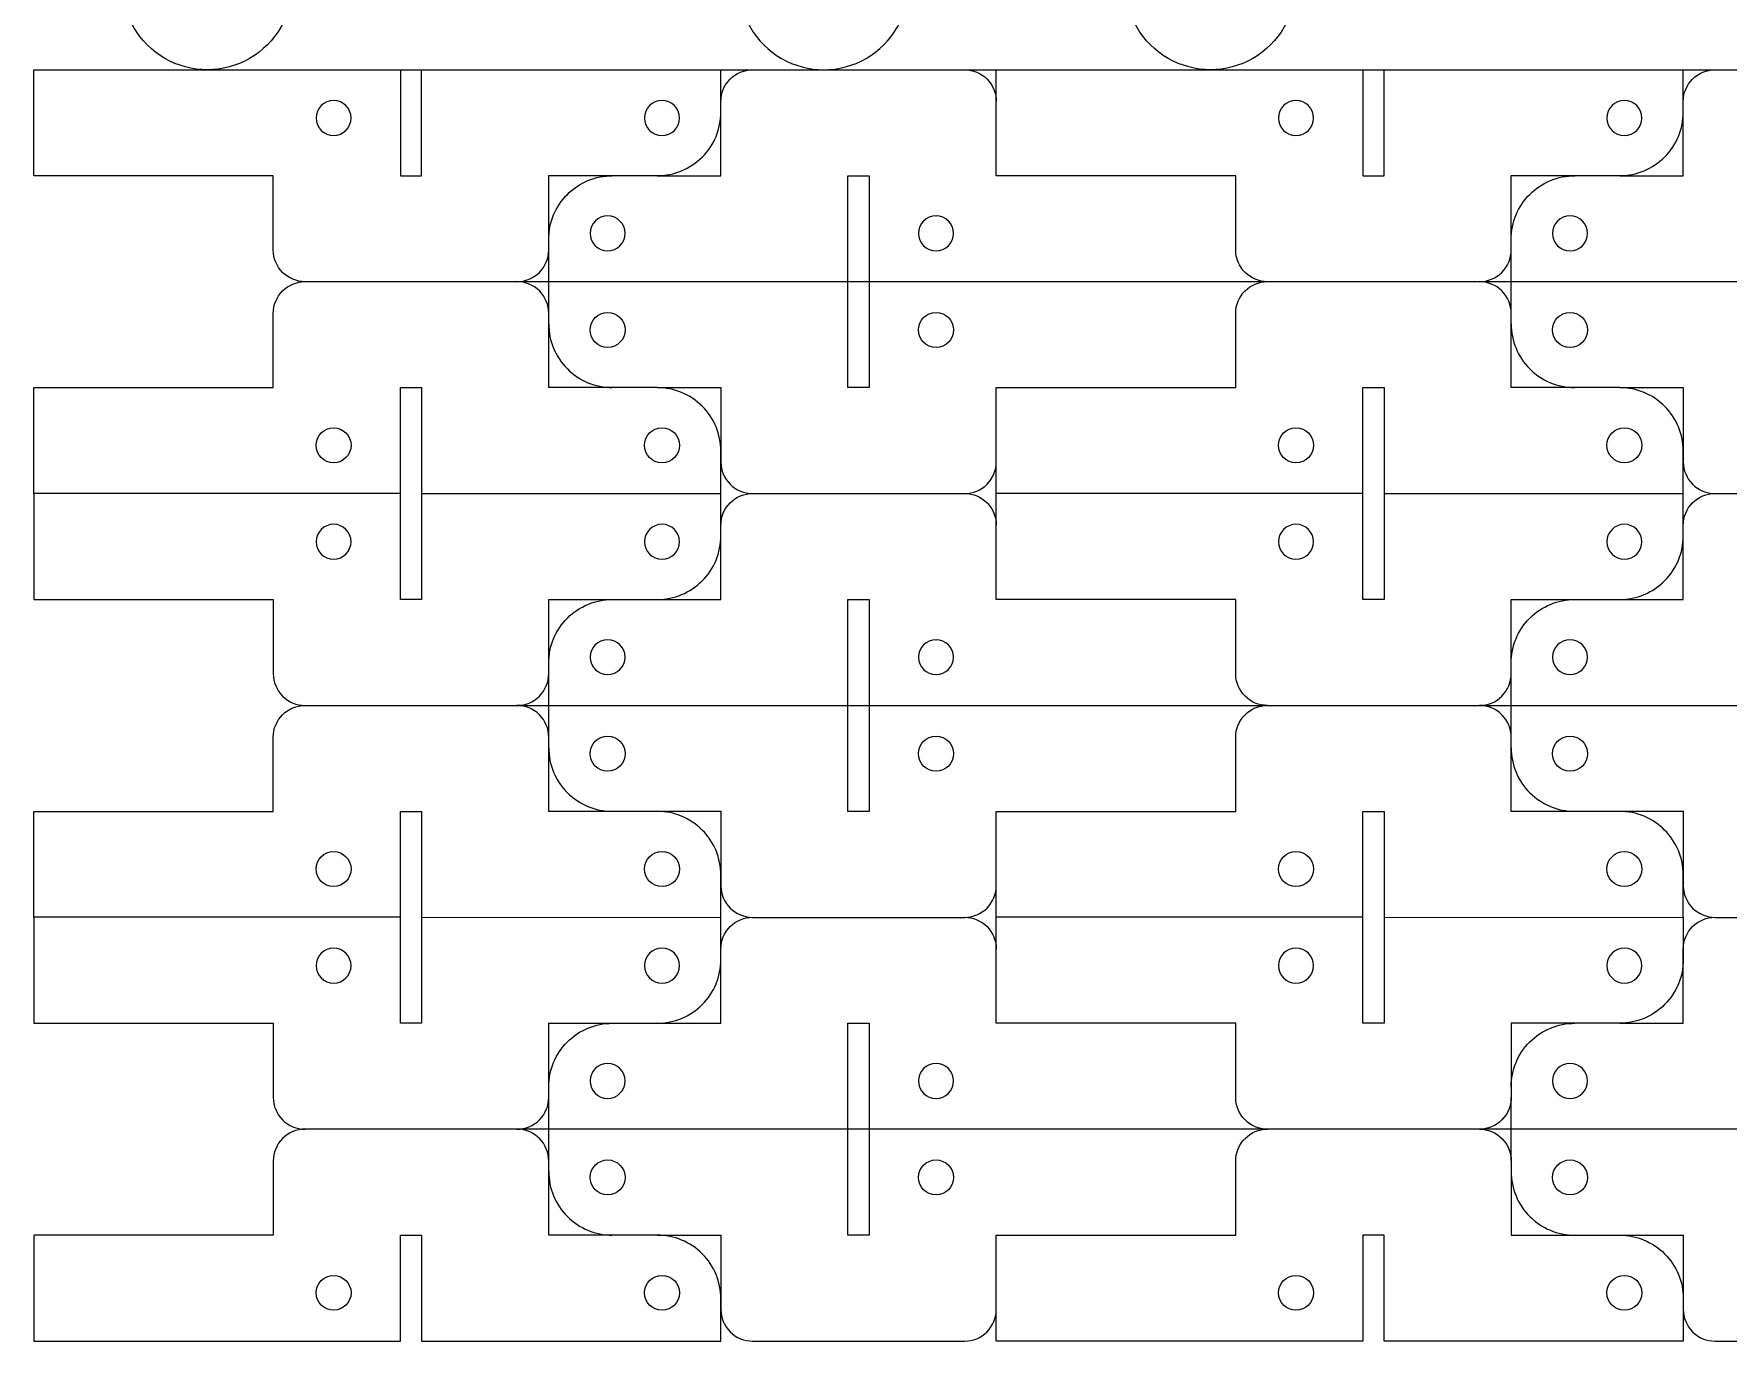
# Model space of a CAD drawing. Header units: millimetres. Extents: x -300 to 287, y -145 to 141.
# Drawn here: x -298 to -138.1, y -145 to -21.6 of the extents above; entities that cross this region are included whole.
import ezdxf

# ---------------------------------------------------------------- set-up
doc = ezdxf.new("R2010")
doc.units = ezdxf.units.MM
doc.header["$MEASUREMENT"] = 0
doc.layers.add('Layer 1', color=7, linetype='Continuous')

msp = doc.modelspace()

# ---------------------------------------------------------------- linework, layer by layer
at = {"layer": 'Layer 1', "lineweight": 9}
for points in [[(-275.382, -41.9623), (-275.382, -34.9623), (-297.9755, -34.9623), (-297.9755, -24.9659), (244.0537, -24.9595)], [(-263.382, -24.9623), (-263.382, -34.9596), (-261.382, -34.9596), (-261.382, -24.9621)], [(-233.1374, -28.9569), (-233.1374, -24.9592)], [(-184.5438, -41.9623), (-184.5438, -34.9623), (-184.5438, -34.9595), (-207.1373, -34.9595), (-207.1373, -34.9623), (-207.1373, -24.9659)], [(-172.5438, -24.9623), (-172.5438, -34.9596), (-170.5438, -34.9596), (-170.5438, -24.9621)], [(-142.2992, -28.9569), (-142.2992, -24.9592)], [(-239.1374, -34.9649), (-233.1373, -34.9649), (-233.1373, -27.9595)], [(-249.382, -41.9623), (-249.382, -34.9569), (-239.1374, -34.9569)], [(-219.1373, -44.9595), (-219.1373, -44.9613), (-219.1373, -54.9586), (-221.1373, -54.9586), (-221.1373, -44.9611), (-221.1373, -44.9597), (-221.1373, -34.9622), (-219.1373, -34.9622), (-219.1373, -44.9595)], [(-158.5438, -41.9623), (-158.5438, -34.9569), (-148.2992, -34.9569)], [(-272.382, -44.9585), (269.6472, -44.9585)], [(-252.382, -44.9585), (-252.382, -44.9623)], [(-181.5438, -44.9585), (-181.5438, -44.9623)], [(-161.5438, -44.9585), (-161.5438, -44.9623)], [(-261.382, -64.9583), (-261.382, -74.9558), (-263.382, -74.9558), (-263.382, -64.9585), (-297.9755, -64.9549), (-297.9755, -54.9585), (-275.382, -54.9585), (-275.382, -47.9585)], [(-239.1374, -54.9639), (-249.382, -54.9639), (-249.382, -47.9585)], [(-170.5438, -64.9583), (-170.5438, -74.9558), (-172.5438, -74.9558), (-172.5438, -64.9585), (-207.1373, -64.9549), (-207.1373, -54.9585), (-207.1373, -54.9613), (-184.5438, -54.9613), (-184.5438, -54.9585), (-184.5438, -47.9585)], [(-148.2992, -54.9639), (-158.5438, -54.9639), (-158.5438, -47.9585)], [(-263.382, -64.9585), (-263.382, -54.9612), (-261.382, -54.9612), (-261.382, -64.9587), (-233.1374, -64.9616), (-233.1374, -60.9639)], [(-239.1374, -54.9559), (-233.1373, -54.9559), (-233.1373, -61.9613)], [(-172.5438, -64.9585), (-172.5438, -54.9612), (-170.5438, -54.9612), (-170.5438, -64.9587), (-142.2992, -64.9616), (-142.2992, -60.9639)], [(-148.2992, -54.9559), (-142.2991, -54.9559), (-142.2991, -61.9613)], [(-297.9755, -64.9621), (-297.9755, -74.9585), (-275.382, -74.9585), (-275.382, -81.9585)], [(-233.1374, -68.9531), (-233.1374, -64.9554)], [(-230.1373, -64.9613), (-210.1373, -64.9613)], [(-184.5438, -81.9585), (-184.5438, -74.9585), (-184.5438, -74.9557), (-207.1373, -74.9557), (-207.1373, -74.9585), (-207.1373, -64.9621)], [(-142.2992, -68.9531), (-142.2992, -64.9554)], [(-139.2991, -64.9613), (-119.2991, -64.9613)], [(-239.1374, -74.9611), (-233.1373, -74.9611), (-233.1373, -67.9557)], [(-249.382, -81.9585), (-249.382, -74.9531), (-239.1374, -74.9531)], [(-219.1373, -84.9557), (-219.1373, -84.9575), (-219.1373, -94.9548), (-221.1373, -94.9548), (-221.1373, -84.9573), (-221.1373, -84.9559), (-221.1373, -74.9584), (-219.1373, -74.9584), (-219.1373, -84.9557)], [(-158.5438, -81.9585), (-158.5438, -74.9531), (-148.2992, -74.9531)], [(-272.382, -84.9547), (269.6472, -84.9547)], [(-252.382, -84.9547), (-252.382, -84.9585)], [(-181.5438, -84.9547), (-181.5438, -84.9585)], [(-161.5438, -84.9547), (-161.5438, -84.9585)], [(-261.382, -104.9545), (-261.382, -114.952), (-263.382, -114.952), (-263.382, -104.9547), (-297.9755, -104.9511), (-297.9755, -94.9547), (-275.382, -94.9547), (-275.382, -87.9547)], [(-239.1374, -94.9601), (-249.382, -94.9601), (-249.382, -87.9547)], [(-170.5438, -104.9545), (-170.5438, -114.952), (-172.5438, -114.952), (-172.5438, -104.9547), (-207.1373, -104.9511), (-207.1373, -94.9547), (-207.1373, -94.9575), (-184.5438, -94.9575), (-184.5438, -94.9547), (-184.5438, -87.9547)], [(-148.2992, -94.9601), (-158.5438, -94.9601), (-158.5438, -87.9547)], [(-263.382, -104.9547), (-263.382, -94.9574), (-261.382, -94.9574), (-261.382, -104.9549), (-233.1374, -104.9578), (-233.1374, -100.9601)], [(-239.1374, -94.9521), (-233.1373, -94.9521), (-233.1373, -101.9575)], [(-172.5438, -104.9547), (-172.5438, -94.9574), (-170.5438, -94.9574), (-170.5438, -104.9549), (-142.2992, -104.9578), (-142.2992, -100.9601)], [(-148.2992, -94.9521), (-142.2991, -94.9521), (-142.2991, -101.9575)], [(-297.9755, -104.9583), (-297.9755, -114.9547), (-275.382, -114.9547), (-275.382, -121.9547)], [(-233.1374, -108.9493), (-233.1374, -104.9516)], [(-230.1373, -104.9575), (-210.1373, -104.9575)], [(-184.5438, -121.9547), (-184.5438, -114.9547), (-184.5438, -114.9519), (-207.1373, -114.9519), (-207.1373, -114.9547), (-207.1373, -104.9583)], [(-142.2992, -104.9516), (-142.2992, -108.9493)], [(-139.2991, -104.9575), (-119.2991, -104.9575)], [(-239.1374, -114.9573), (-233.1373, -114.9573), (-233.1373, -107.9519)], [(-249.382, -121.9547), (-249.382, -114.9493), (-239.1374, -114.9493)], [(-219.1373, -124.9519), (-219.1373, -124.9537), (-219.1373, -134.951), (-221.1373, -134.951), (-221.1373, -124.9535), (-221.1373, -124.9521), (-221.1373, -114.9546), (-219.1373, -114.9546), (-219.1373, -124.9519)], [(-148.2992, -114.9493), (-158.5438, -114.9493), (-158.5438, -121.9547)], [(269.6472, -124.9509), (-272.382, -124.9509)], [(-252.382, -124.9509), (-252.382, -124.9547)], [(-181.5438, -124.9509), (-181.5438, -124.9547)], [(-161.5438, -124.9547), (-161.5438, -124.9509)], [(-275.382, -127.9509), (-275.382, -134.9509), (-297.9755, -134.9509), (-297.9755, -144.9473), (-263.382, -144.9509), (-263.382, -134.9536), (-261.382, -134.9536), (-261.382, -144.9511), (-233.1374, -144.954), (-233.1374, -140.9563)], [(-239.1374, -134.9563), (-249.382, -134.9563), (-249.382, -127.9509)], [(-142.2992, -140.9563), (-142.2992, -144.954), (-170.5438, -144.9511), (-170.5438, -134.9536), (-172.5438, -134.9536), (-172.5438, -144.9509), (-207.1373, -144.9473), (-207.1373, -134.9509), (-207.1373, -134.9537), (-184.5438, -134.9537), (-184.5438, -134.9509), (-184.5438, -127.9509)], [(-158.5438, -127.9509), (-158.5438, -134.9563), (-148.2992, -134.9563)], [(-239.1374, -134.9483), (-233.1373, -134.9483), (-233.1373, -141.9537)], [(-148.2992, -134.9483), (-142.2991, -134.9483), (-142.2991, -141.9537)], [(-230.1373, -144.9537), (-210.1373, -144.9537)], [(-139.2991, -144.9537), (-119.2991, -144.9537)]]:
    msp.add_lwpolyline(points, dxfattribs=at)
at = {"layer": 'Layer 1', "color": 240, "lineweight": 9}
for points in [[(-148.2992, -34.9649), (-142.2991, -34.9649), (-142.2991, -27.9595)], [(-249.3819, -47.9585), (-249.3819, -44.9582), (-249.3819, -44.9626), (-249.3819, -41.9623)], [(-158.5437, -47.9585), (-158.5437, -44.9582), (-158.5437, -44.9626), (-158.5437, -41.9623)], [(-148.2992, -74.9611), (-142.2991, -74.9611), (-142.2991, -67.9557)], [(-249.3819, -87.9547), (-249.3819, -84.9544), (-249.3819, -84.9588), (-249.3819, -81.9585)], [(-158.5437, -87.9547), (-158.5437, -84.9544), (-158.5437, -84.9588), (-158.5437, -81.9585)], [(-148.2992, -114.9573), (-142.2991, -114.9573), (-142.2991, -107.9519)], [(-249.3819, -127.9509), (-249.3819, -124.9506), (-249.3819, -124.955), (-249.3819, -121.9547)], [(-158.5437, -127.9509), (-158.5437, -124.9506), (-158.5437, -124.955), (-158.5437, -121.9547)]]:
    msp.add_lwpolyline(points, dxfattribs=at)
at = {"layer": 'Layer 1', "lineweight": 9}
for points, knots in [([(-273.6095, -16.9623), (-273.6095, -19.8204), (-275.1343, -22.4614), (-277.6095, -23.8905), (-280.0847, -25.3195), (-283.1343, -25.3195), (-285.6095, -23.8905), (-288.0847, -22.4614), (-289.6095, -19.8204), (-289.6095, -16.9623)], [0, 0, 0, 0, 1, 1, 1, 2, 2, 2, 3, 3, 3, 3]), ([(-231.4226, -16.9623), (-231.4226, -19.8204), (-229.8978, -22.4614), (-227.4226, -23.8905), (-224.9474, -25.3195), (-221.8978, -25.3195), (-219.4226, -23.8905), (-216.9474, -22.4614), (-215.4226, -19.8204), (-215.4226, -16.9623)], [0, 0, 0, 0, 1, 1, 1, 2, 2, 2, 3, 3, 3, 3]), ([(-178.9226, -16.9623), (-178.9226, -19.8204), (-180.4474, -22.4614), (-182.9226, -23.8905), (-185.3978, -25.3195), (-188.4474, -25.3195), (-190.9226, -23.8905), (-193.3978, -22.4614), (-194.9226, -19.8204), (-194.9226, -16.9623)], [0, 0, 0, 0, 1, 1, 1, 2, 2, 2, 3, 3, 3, 3]), ([(-233.1373, -27.9595), (-233.1373, -27.1638), (-232.8212, -26.4008), (-232.2586, -25.8382), (-231.696, -25.2755), (-230.9329, -24.9595), (-230.1373, -24.9595)], [0, 0, 0, 0, 1, 1, 1, 2, 2, 2, 2]), ([(-239.1374, -34.9569), (-237.5461, -34.9569), (-236.02, -34.3248), (-234.8947, -33.1996), (-233.7695, -32.0744), (-233.1374, -30.5482), (-233.1374, -28.9569)], [0, 0, 0, 0, 1, 1, 1, 2, 2, 2, 2]), ([(-148.2992, -34.9569), (-146.7079, -34.9569), (-145.1818, -34.3248), (-144.0565, -33.1996), (-142.9313, -32.0744), (-142.2992, -30.5482), (-142.2992, -28.9569)], [0, 0, 0, 0, 1, 1, 1, 2, 2, 2, 2]), ([(-272.382, -44.9623), (-273.1777, -44.9623), (-273.9407, -44.6463), (-274.5033, -44.0836), (-275.0659, -43.521), (-275.382, -42.758), (-275.382, -41.9623)], [0, 0, 0, 0, 1, 1, 1, 2, 2, 2, 2]), ([(-252.382, -44.9623), (-251.5864, -44.9623), (-250.8233, -44.6463), (-250.2607, -44.0836), (-249.6981, -43.521), (-249.382, -42.758), (-249.382, -41.9623)], [0, 0, 0, 0, 1, 1, 1, 2, 2, 2, 2]), ([(-181.5438, -44.9623), (-182.3395, -44.9623), (-183.1025, -44.6463), (-183.6651, -44.0836), (-184.2277, -43.521), (-184.5438, -42.758), (-184.5438, -41.9623)], [0, 0, 0, 0, 1, 1, 1, 2, 2, 2, 2]), ([(-161.5438, -44.9623), (-160.7482, -44.9623), (-159.9851, -44.6463), (-159.4225, -44.0836), (-158.8599, -43.521), (-158.5438, -42.758), (-158.5438, -41.9623)], [0, 0, 0, 0, 1, 1, 1, 2, 2, 2, 2]), ([(-275.382, -47.9585), (-275.382, -47.1628), (-275.0659, -46.3998), (-274.5033, -45.8372), (-273.9407, -45.2745), (-273.1777, -44.9585), (-272.382, -44.9585)], [0, 0, 0, 0, 1, 1, 1, 2, 2, 2, 2]), ([(-249.382, -47.9585), (-249.382, -47.1628), (-249.6981, -46.3998), (-250.2607, -45.8372), (-250.8233, -45.2745), (-251.5864, -44.9585), (-252.382, -44.9585)], [0, 0, 0, 0, 1, 1, 1, 2, 2, 2, 2]), ([(-184.5438, -47.9585), (-184.5438, -47.1628), (-184.2277, -46.3998), (-183.6651, -45.8372), (-183.1025, -45.2745), (-182.3395, -44.9585), (-181.5438, -44.9585)], [0, 0, 0, 0, 1, 1, 1, 2, 2, 2, 2]), ([(-158.5438, -47.9585), (-158.5438, -47.1628), (-158.8599, -46.3998), (-159.4225, -45.8372), (-159.9851, -45.2745), (-160.7482, -44.9585), (-161.5438, -44.9585)], [0, 0, 0, 0, 1, 1, 1, 2, 2, 2, 2]), ([(-233.1374, -60.9639), (-233.1374, -59.3726), (-233.7695, -57.8464), (-234.8947, -56.7212), (-236.02, -55.596), (-237.5461, -54.9639), (-239.1374, -54.9639)], [0, 0, 0, 0, 1, 1, 1, 2, 2, 2, 2]), ([(-142.2992, -60.9639), (-142.2992, -59.3726), (-142.9313, -57.8464), (-144.0565, -56.7212), (-145.1818, -55.596), (-146.7079, -54.9639), (-148.2992, -54.9639)], [0, 0, 0, 0, 1, 1, 1, 2, 2, 2, 2]), ([(-233.1373, -61.9613), (-233.1373, -62.757), (-232.8212, -63.52), (-232.2586, -64.0826), (-231.696, -64.6453), (-230.9329, -64.9613), (-230.1373, -64.9613)], [0, 0, 0, 0, 1, 1, 1, 2, 2, 2, 2]), ([(-210.1373, -64.9613), (-209.3416, -64.9613), (-208.5786, -64.6453), (-208.016, -64.0826), (-207.4534, -63.52), (-207.1373, -62.757), (-207.1373, -61.9613)], [0, 0, 0, 0, 1, 1, 1, 2, 2, 2, 2]), ([(-142.2991, -61.9613), (-142.2991, -62.757), (-141.983, -63.52), (-141.4204, -64.0826), (-140.8578, -64.6453), (-140.0947, -64.9613), (-139.2991, -64.9613)], [0, 0, 0, 0, 1, 1, 1, 2, 2, 2, 2]), ([(-233.1373, -67.9557), (-233.1373, -67.16), (-232.8212, -66.397), (-232.2586, -65.8344), (-231.696, -65.2717), (-230.9329, -64.9557), (-230.1373, -64.9557)], [0, 0, 0, 0, 1, 1, 1, 2, 2, 2, 2]), ([(-239.1374, -74.9531), (-237.5461, -74.9531), (-236.02, -74.321), (-234.8947, -73.1958), (-233.7695, -72.0706), (-233.1374, -70.5444), (-233.1374, -68.9531)], [0, 0, 0, 0, 1, 1, 1, 2, 2, 2, 2]), ([(-148.2992, -74.9531), (-146.7079, -74.9531), (-145.1818, -74.321), (-144.0565, -73.1958), (-142.9313, -72.0706), (-142.2992, -70.5444), (-142.2992, -68.9531)], [0, 0, 0, 0, 1, 1, 1, 2, 2, 2, 2]), ([(-275.382, -81.9585), (-275.382, -82.7542), (-275.0659, -83.5172), (-274.5033, -84.0798), (-273.9407, -84.6425), (-273.1777, -84.9585), (-272.382, -84.9585)], [0, 0, 0, 0, 1, 1, 1, 2, 2, 2, 2]), ([(-252.382, -84.9585), (-251.5864, -84.9585), (-250.8233, -84.6425), (-250.2607, -84.0798), (-249.6981, -83.5172), (-249.382, -82.7542), (-249.382, -81.9585)], [0, 0, 0, 0, 1, 1, 1, 2, 2, 2, 2]), ([(-181.5438, -84.9585), (-182.3395, -84.9585), (-183.1025, -84.6425), (-183.6651, -84.0798), (-184.2277, -83.5172), (-184.5438, -82.7542), (-184.5438, -81.9585)], [0, 0, 0, 0, 1, 1, 1, 2, 2, 2, 2]), ([(-161.5438, -84.9585), (-160.7482, -84.9585), (-159.9851, -84.6425), (-159.4225, -84.0798), (-158.8599, -83.5172), (-158.5438, -82.7542), (-158.5438, -81.9585)], [0, 0, 0, 0, 1, 1, 1, 2, 2, 2, 2]), ([(-275.382, -87.9547), (-275.382, -87.159), (-275.0659, -86.396), (-274.5033, -85.8334), (-273.9407, -85.2707), (-273.1777, -84.9547), (-272.382, -84.9547)], [0, 0, 0, 0, 1, 1, 1, 2, 2, 2, 2]), ([(-249.382, -87.9547), (-249.382, -87.159), (-249.6981, -86.396), (-250.2607, -85.8334), (-250.8233, -85.2707), (-251.5864, -84.9547), (-252.382, -84.9547)], [0, 0, 0, 0, 1, 1, 1, 2, 2, 2, 2]), ([(-184.5438, -87.9547), (-184.5438, -87.159), (-184.2277, -86.396), (-183.6651, -85.8334), (-183.1025, -85.2707), (-182.3395, -84.9547), (-181.5438, -84.9547)], [0, 0, 0, 0, 1, 1, 1, 2, 2, 2, 2]), ([(-158.5438, -87.9547), (-158.5438, -87.159), (-158.8599, -86.396), (-159.4225, -85.8334), (-159.9851, -85.2707), (-160.7482, -84.9547), (-161.5438, -84.9547)], [0, 0, 0, 0, 1, 1, 1, 2, 2, 2, 2]), ([(-233.1374, -100.9601), (-233.1374, -99.3688), (-233.7695, -97.8426), (-234.8947, -96.7174), (-236.02, -95.5922), (-237.5461, -94.9601), (-239.1374, -94.9601)], [0, 0, 0, 0, 1, 1, 1, 2, 2, 2, 2]), ([(-142.2992, -100.9601), (-142.2992, -99.3688), (-142.9313, -97.8426), (-144.0565, -96.7174), (-145.1818, -95.5922), (-146.7079, -94.9601), (-148.2992, -94.9601)], [0, 0, 0, 0, 1, 1, 1, 2, 2, 2, 2]), ([(-233.1373, -101.9575), (-233.1373, -102.7532), (-232.8212, -103.5162), (-232.2586, -104.0788), (-231.696, -104.6415), (-230.9329, -104.9575), (-230.1373, -104.9575)], [0, 0, 0, 0, 1, 1, 1, 2, 2, 2, 2]), ([(-210.1373, -104.9575), (-209.3416, -104.9575), (-208.5786, -104.6415), (-208.016, -104.0788), (-207.4534, -103.5162), (-207.1373, -102.7532), (-207.1373, -101.9575)], [0, 0, 0, 0, 1, 1, 1, 2, 2, 2, 2]), ([(-142.2991, -101.9575), (-142.2991, -102.7532), (-141.983, -103.5162), (-141.4204, -104.0788), (-140.8578, -104.6415), (-140.0947, -104.9575), (-139.2991, -104.9575)], [0, 0, 0, 0, 1, 1, 1, 2, 2, 2, 2]), ([(-233.1373, -107.9519), (-233.1373, -107.1562), (-232.8212, -106.3932), (-232.2586, -105.8306), (-231.696, -105.2679), (-230.9329, -104.9519), (-230.1373, -104.9519)], [0, 0, 0, 0, 1, 1, 1, 2, 2, 2, 2]), ([(-239.1374, -114.9493), (-237.5461, -114.9493), (-236.02, -114.3172), (-234.8947, -113.192), (-233.7695, -112.0668), (-233.1374, -110.5406), (-233.1374, -108.9493)], [0, 0, 0, 0, 1, 1, 1, 2, 2, 2, 2]), ([(-142.2992, -108.9493), (-142.2992, -110.5406), (-142.9313, -112.0668), (-144.0565, -113.192), (-145.1818, -114.3172), (-146.7079, -114.9493), (-148.2992, -114.9493)], [0, 0, 0, 0, 1, 1, 1, 2, 2, 2, 2]), ([(-275.382, -121.9547), (-275.382, -122.7504), (-275.0659, -123.5134), (-274.5033, -124.076), (-273.9407, -124.6387), (-273.1777, -124.9547), (-272.382, -124.9547)], [0, 0, 0, 0, 1, 1, 1, 2, 2, 2, 2]), ([(-252.382, -124.9547), (-251.5864, -124.9547), (-250.8233, -124.6387), (-250.2607, -124.076), (-249.6981, -123.5134), (-249.382, -122.7504), (-249.382, -121.9547)], [0, 0, 0, 0, 1, 1, 1, 2, 2, 2, 2]), ([(-181.5438, -124.9547), (-182.3395, -124.9547), (-183.1025, -124.6387), (-183.6651, -124.076), (-184.2277, -123.5134), (-184.5438, -122.7504), (-184.5438, -121.9547)], [0, 0, 0, 0, 1, 1, 1, 2, 2, 2, 2]), ([(-158.5438, -121.9547), (-158.5438, -122.7504), (-158.8599, -123.5134), (-159.4225, -124.076), (-159.9851, -124.6387), (-160.7482, -124.9547), (-161.5438, -124.9547)], [0, 0, 0, 0, 1, 1, 1, 2, 2, 2, 2]), ([(-272.382, -124.9509), (-273.1777, -124.9509), (-273.9407, -125.2669), (-274.5033, -125.8296), (-275.0659, -126.3922), (-275.382, -127.1552), (-275.382, -127.9509)], [0, 0, 0, 0, 1, 1, 1, 2, 2, 2, 2]), ([(-249.382, -127.9509), (-249.382, -127.1552), (-249.6981, -126.3922), (-250.2607, -125.8296), (-250.8233, -125.2669), (-251.5864, -124.9509), (-252.382, -124.9509)], [0, 0, 0, 0, 1, 1, 1, 2, 2, 2, 2]), ([(-184.5438, -127.9509), (-184.5438, -127.1552), (-184.2277, -126.3922), (-183.6651, -125.8296), (-183.1025, -125.2669), (-182.3395, -124.9509), (-181.5438, -124.9509)], [0, 0, 0, 0, 1, 1, 1, 2, 2, 2, 2]), ([(-161.5438, -124.9509), (-160.7482, -124.9509), (-159.9851, -125.2669), (-159.4225, -125.8296), (-158.8599, -126.3922), (-158.5438, -127.1552), (-158.5438, -127.9509)], [0, 0, 0, 0, 1, 1, 1, 2, 2, 2, 2]), ([(-233.1374, -140.9563), (-233.1374, -139.365), (-233.7695, -137.8388), (-234.8947, -136.7136), (-236.02, -135.5884), (-237.5461, -134.9563), (-239.1374, -134.9563)], [0, 0, 0, 0, 1, 1, 1, 2, 2, 2, 2]), ([(-148.2992, -134.9563), (-146.7079, -134.9563), (-145.1818, -135.5884), (-144.0565, -136.7136), (-142.9313, -137.8388), (-142.2992, -139.365), (-142.2992, -140.9563)], [0, 0, 0, 0, 1, 1, 1, 2, 2, 2, 2]), ([(-233.1373, -141.9537), (-233.1373, -142.7494), (-232.8212, -143.5124), (-232.2586, -144.075), (-231.696, -144.6377), (-230.9329, -144.9537), (-230.1373, -144.9537)], [0, 0, 0, 0, 1, 1, 1, 2, 2, 2, 2]), ([(-210.1373, -144.9537), (-209.3416, -144.9537), (-208.5786, -144.6377), (-208.016, -144.075), (-207.4534, -143.5124), (-207.1373, -142.7494), (-207.1373, -141.9537)], [0, 0, 0, 0, 1, 1, 1, 2, 2, 2, 2]), ([(-142.2991, -141.9537), (-142.2991, -142.7494), (-141.983, -143.5124), (-141.4204, -144.075), (-140.8578, -144.6377), (-140.0947, -144.9537), (-139.2991, -144.9537)], [0, 0, 0, 0, 1, 1, 1, 2, 2, 2, 2])]:
    msp.add_open_spline(points, degree=3, knots=knots, dxfattribs=at)
at = {"layer": 'Layer 1', "color": 240, "lineweight": 9}
for points, knots in [([(-210.1373, -24.9595), (-209.3416, -24.9595), (-208.5786, -25.2755), (-208.016, -25.8382), (-207.4534, -26.4008), (-207.1373, -27.1638), (-207.1373, -27.9595)], [0, 0, 0, 0, 1, 1, 1, 2, 2, 2, 2]), ([(-142.2991, -27.9595), (-142.2991, -27.1638), (-141.983, -26.4008), (-141.4204, -25.8382), (-140.8578, -25.2755), (-140.0947, -24.9595), (-139.2991, -24.9595)], [0, 0, 0, 0, 1, 1, 1, 2, 2, 2, 2]), ([(-269.6912, -27.8662), (-268.78, -27.8662), (-268.0412, -28.6049), (-268.0412, -29.5162), (-268.0412, -30.4274), (-268.78, -31.1662), (-269.6912, -31.1662), (-270.6025, -31.1662), (-271.3412, -30.4274), (-271.3412, -29.5162), (-271.3412, -28.6049), (-270.6025, -27.8662), (-269.6912, -27.8662)], [0, 0, 0, 0, 1, 1, 1, 2, 2, 2, 3, 3, 3, 4, 4, 4, 4]), ([(-238.6912, -27.8662), (-237.78, -27.8662), (-237.0412, -28.6049), (-237.0412, -29.5162), (-237.0412, -30.4274), (-237.78, -31.1662), (-238.6912, -31.1662), (-239.6025, -31.1662), (-240.3412, -30.4274), (-240.3412, -29.5162), (-240.3412, -28.6049), (-239.6025, -27.8662), (-238.6912, -27.8662)], [0, 0, 0, 0, 1, 1, 1, 2, 2, 2, 3, 3, 3, 4, 4, 4, 4]), ([(-178.853, -27.8662), (-177.9418, -27.8662), (-177.203, -28.6049), (-177.203, -29.5162), (-177.203, -30.4274), (-177.9418, -31.1662), (-178.853, -31.1662), (-179.7643, -31.1662), (-180.503, -30.4274), (-180.503, -29.5162), (-180.503, -28.6049), (-179.7643, -27.8662), (-178.853, -27.8662)], [0, 0, 0, 0, 1, 1, 1, 2, 2, 2, 3, 3, 3, 4, 4, 4, 4]), ([(-147.853, -27.8662), (-146.9418, -27.8662), (-146.203, -28.6049), (-146.203, -29.5162), (-146.203, -30.4274), (-146.9418, -31.1662), (-147.853, -31.1662), (-148.7643, -31.1662), (-149.503, -30.4274), (-149.503, -29.5162), (-149.503, -28.6049), (-148.7643, -27.8662), (-147.853, -27.8662)], [0, 0, 0, 0, 1, 1, 1, 2, 2, 2, 3, 3, 3, 4, 4, 4, 4]), ([(-249.3819, -40.9649), (-249.3819, -39.3736), (-248.7498, -37.8474), (-247.6246, -36.7222), (-246.4993, -35.597), (-244.9732, -34.9649), (-243.3819, -34.9649)], [0, 0, 0, 0, 1, 1, 1, 2, 2, 2, 2]), ([(-158.5437, -40.9649), (-158.5437, -39.3736), (-157.9116, -37.8474), (-156.7864, -36.7222), (-155.6611, -35.597), (-154.135, -34.9649), (-152.5437, -34.9649)], [0, 0, 0, 0, 1, 1, 1, 2, 2, 2, 2]), ([(-243.8281, -42.0556), (-244.7393, -42.0556), (-245.4781, -41.3169), (-245.4781, -40.4056), (-245.4781, -39.4944), (-244.7393, -38.7556), (-243.8281, -38.7556), (-242.9168, -38.7556), (-242.1781, -39.4944), (-242.1781, -40.4056), (-242.1781, -41.3169), (-242.9168, -42.0556), (-243.8281, -42.0556)], [0, 0, 0, 0, 1, 1, 1, 2, 2, 2, 3, 3, 3, 4, 4, 4, 4]), ([(-212.8281, -42.0556), (-213.7393, -42.0556), (-214.4781, -41.3169), (-214.4781, -40.4056), (-214.4781, -39.4944), (-213.7393, -38.7556), (-212.8281, -38.7556), (-211.9168, -38.7556), (-211.1781, -39.4944), (-211.1781, -40.4056), (-211.1781, -41.3169), (-211.9168, -42.0556), (-212.8281, -42.0556)], [0, 0, 0, 0, 1, 1, 1, 2, 2, 2, 3, 3, 3, 4, 4, 4, 4]), ([(-152.9899, -42.0556), (-153.9011, -42.0556), (-154.6399, -41.3169), (-154.6399, -40.4056), (-154.6399, -39.4944), (-153.9011, -38.7556), (-152.9899, -38.7556), (-152.0786, -38.7556), (-151.3399, -39.4944), (-151.3399, -40.4056), (-151.3399, -41.3169), (-152.0786, -42.0556), (-152.9899, -42.0556)], [0, 0, 0, 0, 1, 1, 1, 2, 2, 2, 3, 3, 3, 4, 4, 4, 4]), ([(-243.8281, -47.8652), (-244.7393, -47.8652), (-245.4781, -48.6039), (-245.4781, -49.5152), (-245.4781, -50.4264), (-244.7393, -51.1652), (-243.8281, -51.1652), (-242.9168, -51.1652), (-242.1781, -50.4264), (-242.1781, -49.5152), (-242.1781, -48.6039), (-242.9168, -47.8652), (-243.8281, -47.8652)], [0, 0, 0, 0, 1, 1, 1, 2, 2, 2, 3, 3, 3, 4, 4, 4, 4]), ([(-212.8281, -47.8652), (-213.7393, -47.8652), (-214.4781, -48.6039), (-214.4781, -49.5152), (-214.4781, -50.4264), (-213.7393, -51.1652), (-212.8281, -51.1652), (-211.9168, -51.1652), (-211.1781, -50.4264), (-211.1781, -49.5152), (-211.1781, -48.6039), (-211.9168, -47.8652), (-212.8281, -47.8652)], [0, 0, 0, 0, 1, 1, 1, 2, 2, 2, 3, 3, 3, 4, 4, 4, 4]), ([(-152.9899, -47.8652), (-153.9011, -47.8652), (-154.6399, -48.6039), (-154.6399, -49.5152), (-154.6399, -50.4264), (-153.9011, -51.1652), (-152.9899, -51.1652), (-152.0786, -51.1652), (-151.3399, -50.4264), (-151.3399, -49.5152), (-151.3399, -48.6039), (-152.0786, -47.8652), (-152.9899, -47.8652)], [0, 0, 0, 0, 1, 1, 1, 2, 2, 2, 3, 3, 3, 4, 4, 4, 4]), ([(-249.3819, -48.9559), (-249.3819, -50.5472), (-248.7498, -52.0734), (-247.6246, -53.1986), (-246.4993, -54.3238), (-244.9732, -54.9559), (-243.3819, -54.9559)], [0, 0, 0, 0, 1, 1, 1, 2, 2, 2, 2]), ([(-158.5437, -48.9559), (-158.5437, -50.5472), (-157.9116, -52.0734), (-156.7864, -53.1986), (-155.6611, -54.3238), (-154.135, -54.9559), (-152.5437, -54.9559)], [0, 0, 0, 0, 1, 1, 1, 2, 2, 2, 2]), ([(-269.6912, -62.0546), (-268.78, -62.0546), (-268.0412, -61.3159), (-268.0412, -60.4046), (-268.0412, -59.4934), (-268.78, -58.7546), (-269.6912, -58.7546), (-270.6025, -58.7546), (-271.3412, -59.4934), (-271.3412, -60.4046), (-271.3412, -61.3159), (-270.6025, -62.0546), (-269.6912, -62.0546)], [0, 0, 0, 0, 1, 1, 1, 2, 2, 2, 3, 3, 3, 4, 4, 4, 4]), ([(-238.6912, -62.0546), (-237.78, -62.0546), (-237.0412, -61.3159), (-237.0412, -60.4046), (-237.0412, -59.4934), (-237.78, -58.7546), (-238.6912, -58.7546), (-239.6025, -58.7546), (-240.3412, -59.4934), (-240.3412, -60.4046), (-240.3412, -61.3159), (-239.6025, -62.0546), (-238.6912, -62.0546)], [0, 0, 0, 0, 1, 1, 1, 2, 2, 2, 3, 3, 3, 4, 4, 4, 4]), ([(-178.853, -62.0546), (-177.9418, -62.0546), (-177.203, -61.3159), (-177.203, -60.4046), (-177.203, -59.4934), (-177.9418, -58.7546), (-178.853, -58.7546), (-179.7643, -58.7546), (-180.503, -59.4934), (-180.503, -60.4046), (-180.503, -61.3159), (-179.7643, -62.0546), (-178.853, -62.0546)], [0, 0, 0, 0, 1, 1, 1, 2, 2, 2, 3, 3, 3, 4, 4, 4, 4]), ([(-147.853, -62.0546), (-146.9418, -62.0546), (-146.203, -61.3159), (-146.203, -60.4046), (-146.203, -59.4934), (-146.9418, -58.7546), (-147.853, -58.7546), (-148.7643, -58.7546), (-149.503, -59.4934), (-149.503, -60.4046), (-149.503, -61.3159), (-148.7643, -62.0546), (-147.853, -62.0546)], [0, 0, 0, 0, 1, 1, 1, 2, 2, 2, 3, 3, 3, 4, 4, 4, 4]), ([(-210.1373, -64.9557), (-209.3416, -64.9557), (-208.5786, -65.2717), (-208.016, -65.8344), (-207.4534, -66.397), (-207.1373, -67.16), (-207.1373, -67.9557)], [0, 0, 0, 0, 1, 1, 1, 2, 2, 2, 2]), ([(-142.2991, -67.9557), (-142.2991, -67.16), (-141.983, -66.397), (-141.4204, -65.8344), (-140.8578, -65.2717), (-140.0947, -64.9557), (-139.2991, -64.9557)], [0, 0, 0, 0, 1, 1, 1, 2, 2, 2, 2]), ([(-269.6912, -67.8624), (-268.78, -67.8624), (-268.0412, -68.6011), (-268.0412, -69.5124), (-268.0412, -70.4236), (-268.78, -71.1624), (-269.6912, -71.1624), (-270.6025, -71.1624), (-271.3412, -70.4236), (-271.3412, -69.5124), (-271.3412, -68.6011), (-270.6025, -67.8624), (-269.6912, -67.8624)], [0, 0, 0, 0, 1, 1, 1, 2, 2, 2, 3, 3, 3, 4, 4, 4, 4]), ([(-238.6912, -67.8624), (-237.78, -67.8624), (-237.0412, -68.6011), (-237.0412, -69.5124), (-237.0412, -70.4236), (-237.78, -71.1624), (-238.6912, -71.1624), (-239.6025, -71.1624), (-240.3412, -70.4236), (-240.3412, -69.5124), (-240.3412, -68.6011), (-239.6025, -67.8624), (-238.6912, -67.8624)], [0, 0, 0, 0, 1, 1, 1, 2, 2, 2, 3, 3, 3, 4, 4, 4, 4]), ([(-178.853, -67.8624), (-177.9418, -67.8624), (-177.203, -68.6011), (-177.203, -69.5124), (-177.203, -70.4236), (-177.9418, -71.1624), (-178.853, -71.1624), (-179.7643, -71.1624), (-180.503, -70.4236), (-180.503, -69.5124), (-180.503, -68.6011), (-179.7643, -67.8624), (-178.853, -67.8624)], [0, 0, 0, 0, 1, 1, 1, 2, 2, 2, 3, 3, 3, 4, 4, 4, 4]), ([(-147.853, -67.8624), (-146.9418, -67.8624), (-146.203, -68.6011), (-146.203, -69.5124), (-146.203, -70.4236), (-146.9418, -71.1624), (-147.853, -71.1624), (-148.7643, -71.1624), (-149.503, -70.4236), (-149.503, -69.5124), (-149.503, -68.6011), (-148.7643, -67.8624), (-147.853, -67.8624)], [0, 0, 0, 0, 1, 1, 1, 2, 2, 2, 3, 3, 3, 4, 4, 4, 4]), ([(-249.3819, -80.9611), (-249.3819, -79.3698), (-248.7498, -77.8436), (-247.6246, -76.7184), (-246.4993, -75.5932), (-244.9732, -74.9611), (-243.3819, -74.9611)], [0, 0, 0, 0, 1, 1, 1, 2, 2, 2, 2]), ([(-158.5437, -80.9611), (-158.5437, -79.3698), (-157.9116, -77.8436), (-156.7864, -76.7184), (-155.6611, -75.5932), (-154.135, -74.9611), (-152.5437, -74.9611)], [0, 0, 0, 0, 1, 1, 1, 2, 2, 2, 2]), ([(-243.8281, -82.0518), (-244.7393, -82.0518), (-245.4781, -81.3131), (-245.4781, -80.4018), (-245.4781, -79.4906), (-244.7393, -78.7518), (-243.8281, -78.7518), (-242.9168, -78.7518), (-242.1781, -79.4906), (-242.1781, -80.4018), (-242.1781, -81.3131), (-242.9168, -82.0518), (-243.8281, -82.0518)], [0, 0, 0, 0, 1, 1, 1, 2, 2, 2, 3, 3, 3, 4, 4, 4, 4]), ([(-212.8281, -82.0518), (-213.7393, -82.0518), (-214.4781, -81.3131), (-214.4781, -80.4018), (-214.4781, -79.4906), (-213.7393, -78.7518), (-212.8281, -78.7518), (-211.9168, -78.7518), (-211.1781, -79.4906), (-211.1781, -80.4018), (-211.1781, -81.3131), (-211.9168, -82.0518), (-212.8281, -82.0518)], [0, 0, 0, 0, 1, 1, 1, 2, 2, 2, 3, 3, 3, 4, 4, 4, 4]), ([(-152.9899, -82.0518), (-153.9011, -82.0518), (-154.6399, -81.3131), (-154.6399, -80.4018), (-154.6399, -79.4906), (-153.9011, -78.7518), (-152.9899, -78.7518), (-152.0786, -78.7518), (-151.3399, -79.4906), (-151.3399, -80.4018), (-151.3399, -81.3131), (-152.0786, -82.0518), (-152.9899, -82.0518)], [0, 0, 0, 0, 1, 1, 1, 2, 2, 2, 3, 3, 3, 4, 4, 4, 4]), ([(-243.8281, -87.8614), (-244.7393, -87.8614), (-245.4781, -88.6001), (-245.4781, -89.5114), (-245.4781, -90.4226), (-244.7393, -91.1614), (-243.8281, -91.1614), (-242.9168, -91.1614), (-242.1781, -90.4226), (-242.1781, -89.5114), (-242.1781, -88.6001), (-242.9168, -87.8614), (-243.8281, -87.8614)], [0, 0, 0, 0, 1, 1, 1, 2, 2, 2, 3, 3, 3, 4, 4, 4, 4]), ([(-212.8281, -87.8614), (-213.7393, -87.8614), (-214.4781, -88.6001), (-214.4781, -89.5114), (-214.4781, -90.4226), (-213.7393, -91.1614), (-212.8281, -91.1614), (-211.9168, -91.1614), (-211.1781, -90.4226), (-211.1781, -89.5114), (-211.1781, -88.6001), (-211.9168, -87.8614), (-212.8281, -87.8614)], [0, 0, 0, 0, 1, 1, 1, 2, 2, 2, 3, 3, 3, 4, 4, 4, 4]), ([(-152.9899, -87.8614), (-153.9011, -87.8614), (-154.6399, -88.6001), (-154.6399, -89.5114), (-154.6399, -90.4226), (-153.9011, -91.1614), (-152.9899, -91.1614), (-152.0786, -91.1614), (-151.3399, -90.4226), (-151.3399, -89.5114), (-151.3399, -88.6001), (-152.0786, -87.8614), (-152.9899, -87.8614)], [0, 0, 0, 0, 1, 1, 1, 2, 2, 2, 3, 3, 3, 4, 4, 4, 4]), ([(-249.3819, -88.9521), (-249.3819, -90.5434), (-248.7498, -92.0696), (-247.6246, -93.1948), (-246.4993, -94.32), (-244.9732, -94.9521), (-243.3819, -94.9521)], [0, 0, 0, 0, 1, 1, 1, 2, 2, 2, 2]), ([(-158.5437, -88.9521), (-158.5437, -90.5434), (-157.9116, -92.0696), (-156.7864, -93.1948), (-155.6611, -94.32), (-154.135, -94.9521), (-152.5437, -94.9521)], [0, 0, 0, 0, 1, 1, 1, 2, 2, 2, 2]), ([(-269.6912, -102.0508), (-268.78, -102.0508), (-268.0412, -101.3121), (-268.0412, -100.4008), (-268.0412, -99.4896), (-268.78, -98.7508), (-269.6912, -98.7508), (-270.6025, -98.7508), (-271.3412, -99.4896), (-271.3412, -100.4008), (-271.3412, -101.3121), (-270.6025, -102.0508), (-269.6912, -102.0508)], [0, 0, 0, 0, 1, 1, 1, 2, 2, 2, 3, 3, 3, 4, 4, 4, 4]), ([(-238.6912, -102.0508), (-237.78, -102.0508), (-237.0412, -101.3121), (-237.0412, -100.4008), (-237.0412, -99.4896), (-237.78, -98.7508), (-238.6912, -98.7508), (-239.6025, -98.7508), (-240.3412, -99.4896), (-240.3412, -100.4008), (-240.3412, -101.3121), (-239.6025, -102.0508), (-238.6912, -102.0508)], [0, 0, 0, 0, 1, 1, 1, 2, 2, 2, 3, 3, 3, 4, 4, 4, 4]), ([(-178.853, -102.0508), (-177.9418, -102.0508), (-177.203, -101.3121), (-177.203, -100.4008), (-177.203, -99.4896), (-177.9418, -98.7508), (-178.853, -98.7508), (-179.7643, -98.7508), (-180.503, -99.4896), (-180.503, -100.4008), (-180.503, -101.3121), (-179.7643, -102.0508), (-178.853, -102.0508)], [0, 0, 0, 0, 1, 1, 1, 2, 2, 2, 3, 3, 3, 4, 4, 4, 4]), ([(-147.853, -102.0508), (-146.9418, -102.0508), (-146.203, -101.3121), (-146.203, -100.4008), (-146.203, -99.4896), (-146.9418, -98.7508), (-147.853, -98.7508), (-148.7643, -98.7508), (-149.503, -99.4896), (-149.503, -100.4008), (-149.503, -101.3121), (-148.7643, -102.0508), (-147.853, -102.0508)], [0, 0, 0, 0, 1, 1, 1, 2, 2, 2, 3, 3, 3, 4, 4, 4, 4]), ([(-210.1373, -104.9519), (-209.3416, -104.9519), (-208.5786, -105.2679), (-208.016, -105.8306), (-207.4534, -106.3932), (-207.1373, -107.1562), (-207.1373, -107.9519)], [0, 0, 0, 0, 1, 1, 1, 2, 2, 2, 2]), ([(-142.2991, -107.9519), (-142.2991, -107.1562), (-141.983, -106.3932), (-141.4204, -105.8306), (-140.8578, -105.2679), (-140.0947, -104.9519), (-139.2991, -104.9519)], [0, 0, 0, 0, 1, 1, 1, 2, 2, 2, 2]), ([(-269.6912, -107.8586), (-268.78, -107.8586), (-268.0412, -108.5973), (-268.0412, -109.5086), (-268.0412, -110.4198), (-268.78, -111.1586), (-269.6912, -111.1586), (-270.6025, -111.1586), (-271.3412, -110.4198), (-271.3412, -109.5086), (-271.3412, -108.5973), (-270.6025, -107.8586), (-269.6912, -107.8586)], [0, 0, 0, 0, 1, 1, 1, 2, 2, 2, 3, 3, 3, 4, 4, 4, 4]), ([(-238.6912, -107.8586), (-237.78, -107.8586), (-237.0412, -108.5973), (-237.0412, -109.5086), (-237.0412, -110.4198), (-237.78, -111.1586), (-238.6912, -111.1586), (-239.6025, -111.1586), (-240.3412, -110.4198), (-240.3412, -109.5086), (-240.3412, -108.5973), (-239.6025, -107.8586), (-238.6912, -107.8586)], [0, 0, 0, 0, 1, 1, 1, 2, 2, 2, 3, 3, 3, 4, 4, 4, 4]), ([(-178.853, -107.8586), (-177.9418, -107.8586), (-177.203, -108.5973), (-177.203, -109.5086), (-177.203, -110.4198), (-177.9418, -111.1586), (-178.853, -111.1586), (-179.7643, -111.1586), (-180.503, -110.4198), (-180.503, -109.5086), (-180.503, -108.5973), (-179.7643, -107.8586), (-178.853, -107.8586)], [0, 0, 0, 0, 1, 1, 1, 2, 2, 2, 3, 3, 3, 4, 4, 4, 4]), ([(-147.853, -107.8586), (-146.9418, -107.8586), (-146.203, -108.5973), (-146.203, -109.5086), (-146.203, -110.4198), (-146.9418, -111.1586), (-147.853, -111.1586), (-148.7643, -111.1586), (-149.503, -110.4198), (-149.503, -109.5086), (-149.503, -108.5973), (-148.7643, -107.8586), (-147.853, -107.8586)], [0, 0, 0, 0, 1, 1, 1, 2, 2, 2, 3, 3, 3, 4, 4, 4, 4]), ([(-249.3819, -120.9573), (-249.3819, -119.366), (-248.7498, -117.8398), (-247.6246, -116.7146), (-246.4993, -115.5894), (-244.9732, -114.9573), (-243.3819, -114.9573)], [0, 0, 0, 0, 1, 1, 1, 2, 2, 2, 2]), ([(-158.5437, -120.9573), (-158.5437, -119.366), (-157.9116, -117.8398), (-156.7864, -116.7146), (-155.6611, -115.5894), (-154.135, -114.9573), (-152.5437, -114.9573)], [0, 0, 0, 0, 1, 1, 1, 2, 2, 2, 2]), ([(-243.8281, -122.048), (-244.7393, -122.048), (-245.4781, -121.3093), (-245.4781, -120.398), (-245.4781, -119.4868), (-244.7393, -118.748), (-243.8281, -118.748), (-242.9168, -118.748), (-242.1781, -119.4868), (-242.1781, -120.398), (-242.1781, -121.3093), (-242.9168, -122.048), (-243.8281, -122.048)], [0, 0, 0, 0, 1, 1, 1, 2, 2, 2, 3, 3, 3, 4, 4, 4, 4]), ([(-212.8281, -122.048), (-213.7393, -122.048), (-214.4781, -121.3093), (-214.4781, -120.398), (-214.4781, -119.4868), (-213.7393, -118.748), (-212.8281, -118.748), (-211.9168, -118.748), (-211.1781, -119.4868), (-211.1781, -120.398), (-211.1781, -121.3093), (-211.9168, -122.048), (-212.8281, -122.048)], [0, 0, 0, 0, 1, 1, 1, 2, 2, 2, 3, 3, 3, 4, 4, 4, 4]), ([(-152.9899, -122.048), (-153.9011, -122.048), (-154.6399, -121.3093), (-154.6399, -120.398), (-154.6399, -119.4868), (-153.9011, -118.748), (-152.9899, -118.748), (-152.0786, -118.748), (-151.3399, -119.4868), (-151.3399, -120.398), (-151.3399, -121.3093), (-152.0786, -122.048), (-152.9899, -122.048)], [0, 0, 0, 0, 1, 1, 1, 2, 2, 2, 3, 3, 3, 4, 4, 4, 4]), ([(-243.8281, -127.8576), (-244.7393, -127.8576), (-245.4781, -128.5963), (-245.4781, -129.5076), (-245.4781, -130.4188), (-244.7393, -131.1576), (-243.8281, -131.1576), (-242.9168, -131.1576), (-242.1781, -130.4188), (-242.1781, -129.5076), (-242.1781, -128.5963), (-242.9168, -127.8576), (-243.8281, -127.8576)], [0, 0, 0, 0, 1, 1, 1, 2, 2, 2, 3, 3, 3, 4, 4, 4, 4]), ([(-212.8281, -127.8576), (-213.7393, -127.8576), (-214.4781, -128.5963), (-214.4781, -129.5076), (-214.4781, -130.4188), (-213.7393, -131.1576), (-212.8281, -131.1576), (-211.9168, -131.1576), (-211.1781, -130.4188), (-211.1781, -129.5076), (-211.1781, -128.5963), (-211.9168, -127.8576), (-212.8281, -127.8576)], [0, 0, 0, 0, 1, 1, 1, 2, 2, 2, 3, 3, 3, 4, 4, 4, 4]), ([(-152.9899, -127.8576), (-153.9011, -127.8576), (-154.6399, -128.5963), (-154.6399, -129.5076), (-154.6399, -130.4188), (-153.9011, -131.1576), (-152.9899, -131.1576), (-152.0786, -131.1576), (-151.3399, -130.4188), (-151.3399, -129.5076), (-151.3399, -128.5963), (-152.0786, -127.8576), (-152.9899, -127.8576)], [0, 0, 0, 0, 1, 1, 1, 2, 2, 2, 3, 3, 3, 4, 4, 4, 4]), ([(-249.3819, -128.9483), (-249.3819, -130.5396), (-248.7498, -132.0658), (-247.6246, -133.191), (-246.4993, -134.3162), (-244.9732, -134.9483), (-243.3819, -134.9483)], [0, 0, 0, 0, 1, 1, 1, 2, 2, 2, 2]), ([(-158.5437, -128.9483), (-158.5437, -130.5396), (-157.9116, -132.0658), (-156.7864, -133.191), (-155.6611, -134.3162), (-154.135, -134.9483), (-152.5437, -134.9483)], [0, 0, 0, 0, 1, 1, 1, 2, 2, 2, 2]), ([(-269.6912, -142.047), (-268.78, -142.047), (-268.0412, -141.3083), (-268.0412, -140.397), (-268.0412, -139.4858), (-268.78, -138.747), (-269.6912, -138.747), (-270.6025, -138.747), (-271.3412, -139.4858), (-271.3412, -140.397), (-271.3412, -141.3083), (-270.6025, -142.047), (-269.6912, -142.047)], [0, 0, 0, 0, 1, 1, 1, 2, 2, 2, 3, 3, 3, 4, 4, 4, 4]), ([(-238.6912, -142.047), (-237.78, -142.047), (-237.0412, -141.3083), (-237.0412, -140.397), (-237.0412, -139.4858), (-237.78, -138.747), (-238.6912, -138.747), (-239.6025, -138.747), (-240.3412, -139.4858), (-240.3412, -140.397), (-240.3412, -141.3083), (-239.6025, -142.047), (-238.6912, -142.047)], [0, 0, 0, 0, 1, 1, 1, 2, 2, 2, 3, 3, 3, 4, 4, 4, 4]), ([(-178.853, -142.047), (-177.9418, -142.047), (-177.203, -141.3083), (-177.203, -140.397), (-177.203, -139.4858), (-177.9418, -138.747), (-178.853, -138.747), (-179.7643, -138.747), (-180.503, -139.4858), (-180.503, -140.397), (-180.503, -141.3083), (-179.7643, -142.047), (-178.853, -142.047)], [0, 0, 0, 0, 1, 1, 1, 2, 2, 2, 3, 3, 3, 4, 4, 4, 4]), ([(-147.853, -142.047), (-146.9418, -142.047), (-146.203, -141.3083), (-146.203, -140.397), (-146.203, -139.4858), (-146.9418, -138.747), (-147.853, -138.747), (-148.7643, -138.747), (-149.503, -139.4858), (-149.503, -140.397), (-149.503, -141.3083), (-148.7643, -142.047), (-147.853, -142.047)], [0, 0, 0, 0, 1, 1, 1, 2, 2, 2, 3, 3, 3, 4, 4, 4, 4])]:
    msp.add_open_spline(points, degree=3, knots=knots, dxfattribs=at)

doc.saveas('drawing.dxf')
